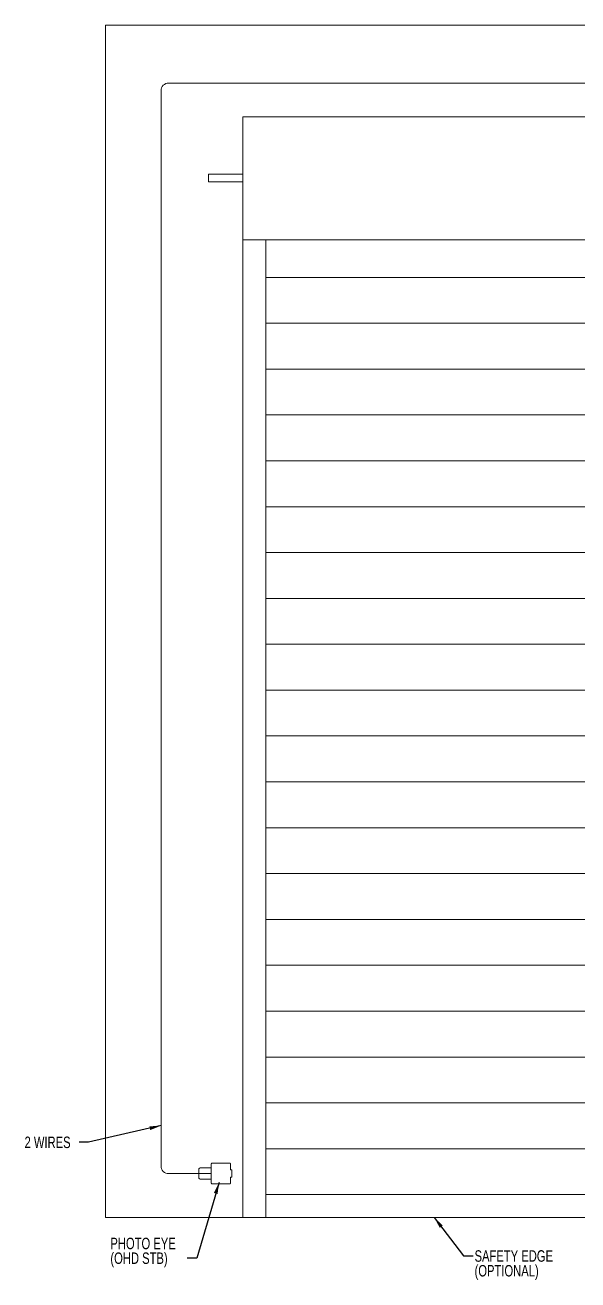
# Model space of a CAD drawing. Header units: inches. Extents: x 5.6 to 25.2, y 3.5 to 20.5.
# Drawn here: x 5.59 to 12.83, y 4.06 to 20.47 of the extents above; entities that cross this region are included whole.
import ezdxf

# ---------------------------------------------------------------- set-up
doc = ezdxf.new("R2010")
doc.units = ezdxf.units.IN
doc.header["$MEASUREMENT"] = 0
doc.layers.add('DIM', color=1, linetype='Continuous')
doc.layers.add('SLD-0', color=7, linetype='Continuous', lineweight=15)
doc.styles.add('SLDTEXTSTYLE0', font='ARIAL.TTF', dxfattribs={"width": 0.7})
doc.styles.get("Standard").update_dxf_attribs({"font": 'ARIAL.TTF'})
doc.dimstyles.new('SLDDIMSTYLE0', dxfattribs={"dimtxt": 0.15, "dimasz": 0.15, "dimexe": 0, "dimexo": 0.0625, "dimgap": 0.0375, "dimtad": 0, "dimtih": 1, "dimtoh": 1, "dimdec": 0, "dimrnd": 1e-09, "dimzin": 0, "dimdsep": 46, "dimtxsty": 'Standard', "dimsah": 1, "dimcen": 0.09, "dimadec": 0, "dimazin": 0, "dimtfac": 1, "dimtdec": 0, "dimtofl": 0, "dimtmove": 0, "dimatfit": 3, "dimfxl": 0, "dimtolj": 1, "dimtzin": 0, "dimarcsym": 0})

# ---------------------------------------------------------------- blocks, each defined once
blk = doc.blocks.new('SW_NOTE_9')
at = {"layer": 'DIM', "color": 0, "char_height": 0.15, "attachment_point": 1, "style": 'SLDTEXTSTYLE0'}
for s, insert in [('SAFETY EDGE', (0.02, 0.075)), ('(OPTIONAL)', (0.02, -0.118))]:
    blk.add_mtext(s, dxfattribs=dict(at, insert=insert))
blk = doc.blocks.new('SW_NOTE_10')
at = {"layer": 'DIM', "color": 0, "char_height": 0.15, "attachment_point": 1, "style": 'SLDTEXTSTYLE0'}
for s, insert in [('PHOTO EYE', (-1.005, 0.268)), ('(OHD STB)', (-1.005, 0.075))]:
    blk.add_mtext(s, dxfattribs=dict(at, insert=insert))

msp = doc.modelspace()

# ---------------------------------------------------------------- linework, layer by layer
at = {"color": 7, "linetype": 'Continuous', "lineweight": 15}
for p, q in [((6.639, 20.472), (6.639, 4.872)), ((22.289, 20.472), (6.639, 20.472)), ((8.439, 17.672), (8.439, 19.272)), ((8.439, 19.272), (8.464, 19.272)), ((8.464, 19.272), (19.749, 19.272)), ((7.989, 18.422), (7.989, 18.522)), ((8.439, 17.672), (8.439, 4.872)), ((8.739, 17.662), (8.739, 4.972)), ((20.189, 17.172), (8.739, 17.172)), ((20.189, 16.572), (8.739, 16.572)), ((20.189, 15.972), (8.739, 15.972)), ((20.189, 15.372), (8.739, 15.372)), ((20.189, 14.772), (8.739, 14.772)), ((20.189, 14.172), (8.739, 14.172)), ((20.189, 13.572), (8.739, 13.572)), ((20.189, 12.972), (8.739, 12.972)), ((20.189, 12.372), (8.739, 12.372)), ((20.189, 11.772), (8.739, 11.772)), ((20.189, 11.172), (8.739, 11.172)), ((20.189, 10.572), (8.739, 10.572)), ((20.189, 9.972), (8.739, 9.972)), ((20.189, 9.372), (8.739, 9.372)), ((20.189, 8.772), (8.739, 8.772)), ((20.189, 8.172), (8.739, 8.172)), ((20.189, 7.572), (8.739, 7.572)), ((20.189, 6.972), (8.739, 6.972)), ((20.189, 6.372), (8.739, 6.372)), ((20.189, 5.772), (8.739, 5.772)), ((8.038, 5.584), (8.265, 5.584)), ((7.864, 5.389), (7.864, 5.508)), ((7.88, 5.524), (8.025, 5.524)), ((8.025, 5.325), (8.025, 5.571)), ((8.278, 5.571), (8.278, 5.5)), ((8.295, 5.495), (8.283, 5.495)), ((8.025, 5.373), (7.88, 5.373)), ((8.265, 5.313), (8.038, 5.313)), ((8.278, 5.397), (8.278, 5.325)), ((8.283, 5.402), (8.295, 5.402)), ((18.542, 5.172), (8.739, 5.172)), ((8.739, 4.972), (8.739, 4.872)), ((6.639, 4.872), (8.439, 4.872)), ((8.439, 4.872), (8.739, 4.872)), ((8.739, 4.872), (20.189, 4.872))]:
    msp.add_line(p, q, dxfattribs=at)
for centre, start, end in [((7.88, 5.508), 90, 180), ((7.88, 5.389), 180, 270)]:
    msp.add_arc(centre, 0.016, start, end, dxfattribs=at)
for points in [[(8.439, 18.522), (7.989, 18.522)], [(7.989, 18.422), (8.439, 18.422)], [(8.439, 17.662), (20.464, 17.662)]]:
    msp.add_open_spline(points, degree=1, dxfattribs=at)
for points, knots in [([(8.038, 5.584), (8.036, 5.583), (8.033, 5.583), (8.029, 5.58), (8.026, 5.576), (8.025, 5.573), (8.025, 5.571)], [0, 0, 0, 0, 0.249955, 0.500007, 0.750045, 1, 1, 1, 1]), ([(8.278, 5.571), (8.277, 5.573), (8.277, 5.576), (8.274, 5.58), (8.27, 5.583), (8.267, 5.583), (8.265, 5.584)], [0, 0, 0, 0, 0.249948, 0.499998, 0.750047, 1, 1, 1, 1]), ([(8.283, 5.495), (8.282, 5.495), (8.281, 5.495), (8.279, 5.496), (8.278, 5.498), (8.278, 5.499), (8.278, 5.5)], [0, 0, 0, 0, 0.249884, 0.500019, 0.750187, 1, 1, 1, 1]), ([(8.295, 5.495), (8.295, 5.495), (8.295, 5.494), (8.295, 5.49), (8.295, 5.485), (8.295, 5.478), (8.295, 5.471), (8.295, 5.463), (8.295, 5.456), (8.295, 5.448), (8.295, 5.441), (8.295, 5.433), (8.295, 5.426), (8.295, 5.418), (8.295, 5.412), (8.295, 5.406), (8.295, 5.402), (8.295, 5.402), (8.295, 5.402)], [0, 0, 0, 0, 0.076667, 0.149293, 0.217872, 0.282405, 0.342886, 0.399311, 0.451685, 0.499999, 0.548314, 0.600688, 0.657113, 0.717597, 0.782127, 0.850708, 0.923333, 1, 1, 1, 1]), ([(8.025, 5.325), (8.025, 5.324), (8.026, 5.321), (8.029, 5.316), (8.033, 5.314), (8.036, 5.313), (8.038, 5.313)], [0, 0, 0, 0, 0.249955, 0.499993, 0.750045, 1, 1, 1, 1]), ([(8.278, 5.325), (8.277, 5.325), (8.277, 5.323), (8.276, 5.32), (8.274, 5.316), (8.271, 5.314), (8.268, 5.313), (8.266, 5.313), (8.265, 5.313)], [0, 0, 0, 0, 0.130724, 0.257805, 0.499999, 0.742193, 0.869274, 1, 1, 1, 1]), ([(8.278, 5.397), (8.278, 5.397), (8.278, 5.399), (8.279, 5.4), (8.281, 5.401), (8.282, 5.401), (8.283, 5.402)], [0, 0, 0, 0, 0.249813, 0.499981, 0.750116, 1, 1, 1, 1])]:
    msp.add_open_spline(points, degree=3, knots=knots, dxfattribs=at)
at = {"layer": 'SLD-0'}
for p, q in [((19.858, 19.714), (7.467, 19.714)), ((7.367, 19.614), (7.367, 5.546)), ((7.467, 5.446), (8.025, 5.446))]:
    msp.add_line(p, q, dxfattribs=at)
for centre, start, end in [((7.467, 19.614), 90, 180), ((7.467, 5.546), 180, 270.0171)]:
    msp.add_arc(centre, 0.1, start, end, dxfattribs=at)

# ---------------------------------------------------------------- block references
at = {"layer": 'DIM'}
for name, p in [('SW_NOTE_10', (7.709, 4.34)), ('SW_NOTE_9', (11.452, 4.369))]:
    msp.add_blockref(name, p, dxfattribs=at)

# ---------------------------------------------------------------- texts
at = {"layer": 'DIM', "insert": (5.58, 5.931), "char_height": 0.15, "attachment_point": 1, "style": 'SLDTEXTSTYLE0'}
msp.add_mtext('2 WIRES', dxfattribs=at)

# ---------------------------------------------------------------- leaders
at = {"layer": 'DIM'}
for points in [[(7.367, 6.074), (6.419, 5.856), (6.294, 5.856)], [(8.126, 5.331), (7.834, 4.34), (7.709, 4.34)], [(10.945, 4.872), (11.327, 4.369), (11.452, 4.369)]]:
    msp.add_leader(points, dimstyle='SLDDIMSTYLE0', override={"dimscale": 1, "dimgap": 0.0375, "dimtad": 0, "dimclrd": 0}, dxfattribs=at)

doc.saveas('drawing.dxf')
